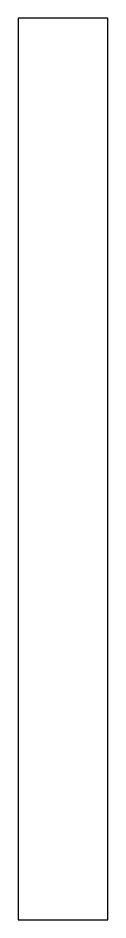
# Model space of a CAD drawing. Extents: x -470.1 to -469.9, y -472.1 to -470.1.
import ezdxf

# ---------------------------------------------------------------- set-up
doc = ezdxf.new("R2010")
doc.units = 13
doc.layers.add('MAGNET', color=11, linetype='Continuous')

msp = doc.modelspace()

# ---------------------------------------------------------------- linework, layer by layer
at = {"layer": 'MAGNET'}
msp.add_lwpolyline([(-469.9, -470.1), (-470.1, -470.1), (-470.1, -472.1), (-469.9, -472.1)], close=True, dxfattribs=at)

doc.saveas('drawing.dxf')
